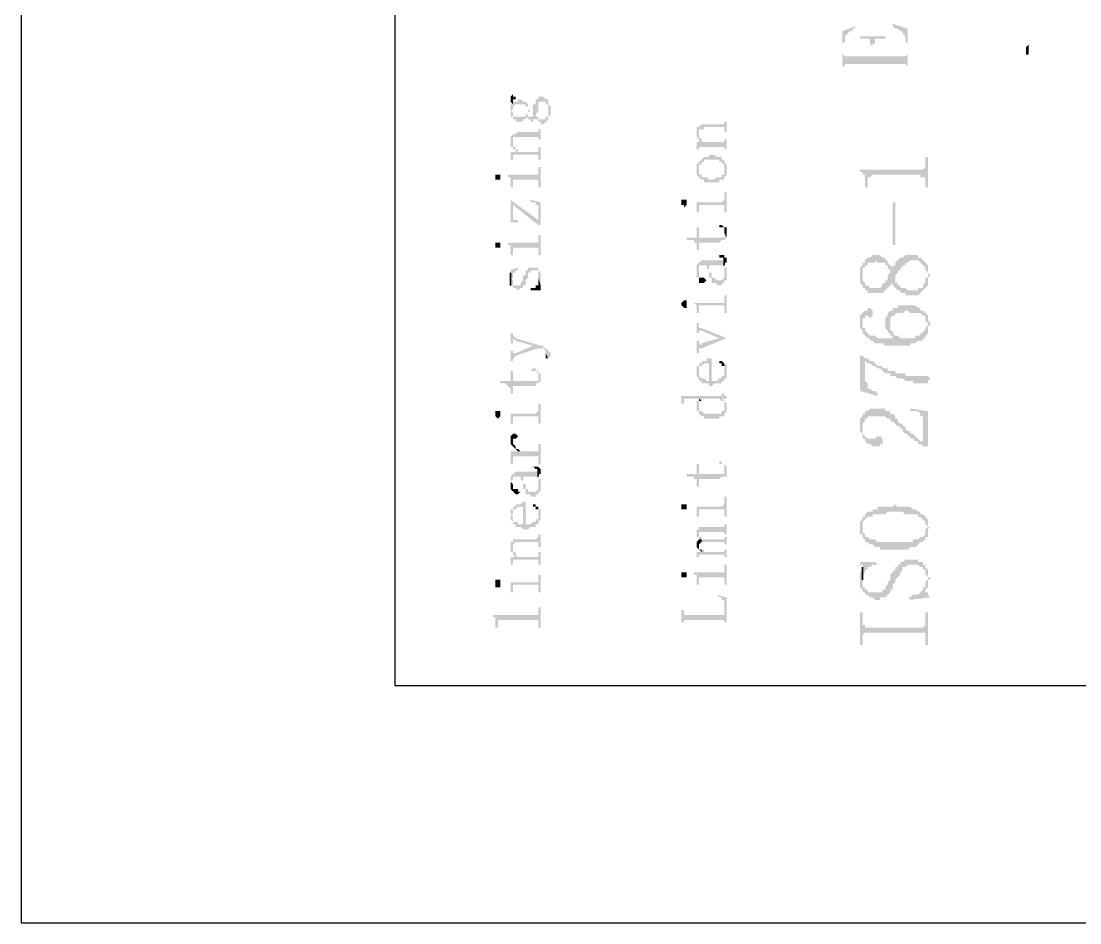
# Model space of a CAD drawing. Header units: millimetres. Extents: x 1399 to 2555, y 1196 to 1555.
# Drawn here: x 2134.8 to 2153.8, y 1257.55 to 1273.73 of the extents above; entities that cross this region are included whole.
import ezdxf

# ---------------------------------------------------------------- set-up
doc = ezdxf.new("R2010")
doc.units = ezdxf.units.MM

msp = doc.modelspace()

# ---------------------------------------------------------------- hatches: boundary and pattern name
at = {"transparency": 33554559}
for points in [[(2149.5401, 1273.54652), (2149.5401, 1272.86953), (2149.5401, 1273.32086), (2149.58523, 1273.36599), (2149.58523, 1273.45625), (2149.63036, 1273.50138), (2149.63036, 1273.50138), (2149.6755, 1273.54652), (2149.72063, 1273.54652), (2149.72063, 1273.59165), (2149.76576, 1273.59165), (2149.76576, 1273.63678)], [(2150.44274, 1273.63678), (2150.44274, 1273.63678), (2150.48788, 1273.59165), (2150.53301, 1273.59165), (2150.57814, 1273.54652), (2150.62327, 1273.54652), (2150.62327, 1273.50138), (2150.62327, 1273.50138), (2150.6684, 1273.45625), (2150.6684, 1273.36599), (2150.71354, 1273.32086), (2150.71354, 1272.86953), (2150.71354, 1273.59165), (2150.44274, 1273.68191)], [(2149.85603, 1273.45625), (2149.85603, 1273.41112), (2150.03655, 1273.41112), (2150.03655, 1273.36599), (2150.03655, 1273.32086), (2150.08169, 1273.27572), (2150.08169, 1273.09519), (2150.08169, 1273.32086), (2150.12682, 1273.32086), (2150.12682, 1273.41112), (2150.30735, 1273.41112), (2150.30735, 1273.45625)], [(2149.5401, 1272.91467), (2149.58523, 1272.91467), (2149.58523, 1272.9598), (2150.6684, 1272.9598), (2150.71354, 1272.91467), (2150.71354, 1273.14033), (2150.71354, 1273.14033), (2150.6684, 1273.09519), (2150.08169, 1273.09519), (2150.08169, 1273.27572), (2150.08169, 1273.09519), (2149.58523, 1273.09519), (2149.5401, 1273.14033), (2149.5401, 1273.32086)], [(2152.83475, 1273.25909), (2152.83475, 1273.1237), (2152.87988, 1273.1237), (2152.87988, 1273.34936), (2152.87988, 1273.30422)], [(2143.58265, 1272.37308), (2143.58265, 1272.32795), (2143.58265, 1272.28282), (2143.58265, 1272.28282), (2143.62779, 1272.23768), (2143.62779, 1272.32795), (2143.67292, 1272.32795), (2143.67292, 1272.37308), (2143.62779, 1272.37308), (2143.62779, 1272.41821), (2143.62779, 1272.41821), (2143.58265, 1272.37308)], [(2143.58265, 1272.01202), (2143.62779, 1272.01202), (2143.62779, 1271.96689), (2143.67292, 1271.96689), (2143.67292, 1271.92176), (2143.80831, 1271.92176), (2143.80831, 1271.96689), (2143.85345, 1271.96689), (2143.89858, 1272.01202), (2143.89858, 1271.96689), (2143.94371, 1271.96689), (2143.94371, 1271.92176), (2143.98884, 1271.92176), (2143.98884, 1271.96689), (2144.03398, 1271.96689), (2144.03398, 1272.01202), (2144.03398, 1271.96689), (2144.07911, 1271.96689), (2144.07911, 1271.92176), (2144.12424, 1271.92176), (2144.12424, 1271.87663), (2144.16937, 1271.87663), (2144.2145, 1271.92176), (2144.2145, 1271.92176), (2144.25964, 1271.96689), (2144.25964, 1272.01202), (2144.25964, 1272.01202), (2144.30477, 1272.05715), (2144.30477, 1272.10229), (2144.30477, 1272.19255), (2144.30477, 1272.19255), (2144.25964, 1272.23768), (2144.25964, 1272.28282), (2144.25964, 1272.10229), (2144.25964, 1272.05715), (2144.25964, 1272.01202), (2144.2145, 1272.01202), (2144.2145, 1271.96689), (2144.07911, 1271.96689), (2144.07911, 1272.01202), (2144.03398, 1272.01202), (2144.03398, 1272.32795), (2144.03398, 1272.28282), (2144.03398, 1272.23768), (2143.98884, 1272.23768), (2143.98884, 1272.14742), (2143.98884, 1272.05715), (2143.98884, 1272.01202), (2143.89858, 1272.01202), (2143.89858, 1272.10229), (2143.89858, 1272.05715), (2143.85345, 1272.05715), (2143.85345, 1272.01202), (2143.62779, 1272.01202), (2143.62779, 1272.05715), (2143.62779, 1272.10229), (2143.58265, 1272.10229)], [(2143.58265, 1272.10229), (2143.58265, 1272.05715), (2143.58265, 1272.01202), (2143.58265, 1272.10229), (2143.58265, 1272.10229), (2143.62779, 1272.14742), (2143.62779, 1272.19255), (2143.62779, 1272.19255), (2143.67292, 1272.23768), (2143.85345, 1272.23768), (2143.85345, 1272.19255), (2143.89858, 1272.19255), (2143.89858, 1272.14742), (2143.89858, 1272.01202), (2143.89858, 1272.05715), (2143.89858, 1272.10229), (2143.94371, 1272.10229), (2143.89858, 1272.14742), (2143.89858, 1272.19255), (2143.89858, 1272.23768), (2143.89858, 1272.23768), (2143.85345, 1272.28282), (2143.80831, 1272.28282), (2143.76318, 1272.32795), (2143.71805, 1272.32795), (2143.71805, 1272.28282), (2143.62779, 1272.28282), (2143.62779, 1272.32795), (2143.62779, 1272.23768), (2143.58265, 1272.23768), (2143.58265, 1272.19255), (2143.58265, 1272.14742), (2143.58265, 1272.14742)], [(2144.03398, 1272.32795), (2144.03398, 1272.01202), (2144.03398, 1272.05715), (2144.03398, 1272.05715), (2144.07911, 1272.10229), (2144.07911, 1272.14742), (2144.07911, 1272.19255), (2144.07911, 1272.23768), (2144.07911, 1272.28282), (2144.2145, 1272.28282), (2144.2145, 1272.23768), (2144.25964, 1272.23768), (2144.25964, 1272.19255), (2144.25964, 1272.14742), (2144.25964, 1272.28282), (2144.25964, 1272.32795), (2144.2145, 1272.32795), (2144.16937, 1272.37308), (2144.07911, 1272.37308), (2144.07911, 1272.32795)], [(2146.96757, 1271.83149), (2146.96757, 1271.6961), (2146.96757, 1271.74123), (2146.96757, 1271.78636), (2147.05783, 1271.78636), (2147.05783, 1271.83149), (2147.41889, 1271.83149), (2147.41889, 1271.78636), (2147.41889, 1271.74123), (2147.46402, 1271.74123), (2147.46402, 1271.92176), (2147.41889, 1271.92176), (2147.41889, 1271.87663), (2147.0127, 1271.87663), (2146.96757, 1271.83149)], [(2143.62779, 1271.6961), (2143.62779, 1271.5607), (2143.62779, 1271.60583), (2143.62779, 1271.65097), (2144.07911, 1271.65097), (2144.07911, 1271.60583), (2144.12424, 1271.60583), (2144.12424, 1271.78636), (2144.07911, 1271.78636), (2144.07911, 1271.74123), (2143.71805, 1271.74123), (2143.67292, 1271.6961)], [(2146.92243, 1271.74123), (2146.92243, 1271.6961), (2146.92243, 1271.65097), (2146.92243, 1271.65097), (2146.96757, 1271.60583), (2146.96757, 1271.5607), (2147.0127, 1271.5607), (2147.0127, 1271.60583), (2147.0127, 1271.60583), (2146.96757, 1271.65097), (2146.96757, 1271.6961), (2146.96757, 1271.83149), (2146.92243, 1271.83149), (2146.92243, 1271.78636)], [(2143.58265, 1271.5607), (2143.58265, 1271.51557), (2143.58265, 1271.47044), (2143.62779, 1271.47044), (2143.62779, 1271.4253), (2143.67292, 1271.4253), (2143.67292, 1271.38017), (2143.67292, 1271.4253), (2143.67292, 1271.47044), (2143.62779, 1271.47044), (2143.62779, 1271.51557), (2143.62779, 1271.5607), (2143.62779, 1271.6961), (2143.58265, 1271.65097), (2143.58265, 1271.60583), (2143.58265, 1271.60583)], [(2146.92243, 1271.5607), (2146.92243, 1271.51557), (2146.92243, 1271.47044), (2146.92243, 1271.4253), (2146.96757, 1271.4253), (2146.96757, 1271.47044), (2147.41889, 1271.47044), (2147.41889, 1271.4253), (2147.46402, 1271.4253), (2147.46402, 1271.60583), (2147.41889, 1271.60583), (2147.41889, 1271.5607), (2147.0127, 1271.5607)], [(2143.58265, 1271.38017), (2143.58265, 1271.33504), (2143.58265, 1271.24478), (2143.62779, 1271.24478), (2143.62779, 1271.33504), (2144.07911, 1271.33504), (2144.07911, 1271.28991), (2144.07911, 1271.24478), (2144.12424, 1271.24478), (2144.12424, 1271.47044), (2144.07911, 1271.47044), (2144.07911, 1271.4253), (2144.07911, 1271.38017), (2143.71805, 1271.38017), (2143.71805, 1271.4253), (2143.67292, 1271.4253), (2143.67292, 1271.38017)], [(2146.92243, 1271.06425), (2146.92243, 1271.01911), (2146.92243, 1270.97398), (2146.92243, 1270.97398), (2146.96757, 1270.92885), (2146.96757, 1270.92885), (2147.0127, 1270.88372), (2147.05783, 1270.88372), (2147.05783, 1270.83859), (2147.32862, 1270.83859), (2147.32862, 1270.88372), (2147.41889, 1270.88372), (2147.41889, 1270.92885), (2147.41889, 1270.92885), (2147.46402, 1270.97398), (2147.41889, 1271.06425), (2147.41889, 1271.01911), (2147.41889, 1270.97398), (2147.37376, 1270.97398), (2147.37376, 1270.92885), (2147.28349, 1270.92885), (2147.23836, 1270.88372), (2147.1481, 1270.88372), (2147.10296, 1270.92885), (2147.0127, 1270.92885), (2147.0127, 1270.97398), (2146.96757, 1270.97398), (2146.96757, 1271.01911), (2146.96757, 1271.06425), (2146.96757, 1271.19964), (2146.92243, 1271.15451), (2146.92243, 1271.10938), (2146.92243, 1271.10938)], [(2146.96757, 1271.19964), (2146.96757, 1271.06425), (2146.96757, 1271.10938), (2146.96757, 1271.15451), (2147.0127, 1271.15451), (2147.0127, 1271.19964), (2147.05783, 1271.19964), (2147.05783, 1271.24478), (2147.32862, 1271.24478), (2147.32862, 1271.19964), (2147.37376, 1271.19964), (2147.41889, 1271.15451), (2147.41889, 1271.10938), (2147.41889, 1271.06425), (2147.46402, 1270.97398), (2147.46402, 1271.01911), (2147.46402, 1271.06425), (2147.46402, 1271.10938), (2147.46402, 1271.15451), (2147.46402, 1271.15451), (2147.41889, 1271.19964), (2147.41889, 1271.24478), (2147.37376, 1271.24478), (2147.37376, 1271.28991), (2147.28349, 1271.28991), (2147.23836, 1271.33504), (2147.1481, 1271.33504), (2147.1481, 1271.28991), (2147.05783, 1271.28991), (2147.0127, 1271.24478), (2147.0127, 1271.24478), (2146.96757, 1271.19964)], [(2149.85603, 1271.06425), (2149.85603, 1271.01911), (2149.90116, 1271.01911), (2149.90116, 1270.97398), (2149.94629, 1270.97398), (2149.94629, 1270.83859), (2149.94629, 1270.74832), (2149.99142, 1270.74832), (2149.99142, 1270.92885), (2150.03655, 1270.92885), (2150.08169, 1270.97398), (2150.9392, 1270.97398), (2150.9392, 1270.92885), (2151.02946, 1270.92885), (2151.02946, 1270.83859), (2151.02946, 1270.74832), (2151.07459, 1270.74832), (2151.07459, 1271.28991), (2151.02946, 1271.28991), (2151.02946, 1271.10938), (2151.02946, 1271.10938), (2150.98433, 1271.06425), (2150.9392, 1271.06425)], [(2143.31186, 1270.92885), (2143.31186, 1270.88372), (2143.40213, 1270.88372), (2143.40213, 1270.92885), (2143.40213, 1270.97398), (2143.31186, 1270.97398)], [(2143.53752, 1270.97398), (2143.53752, 1270.92885), (2143.58265, 1270.92885), (2143.58265, 1270.88372), (2143.58265, 1270.83859), (2143.58265, 1270.74832), (2143.62779, 1270.74832), (2143.62779, 1270.83859), (2143.62779, 1270.88372), (2144.07911, 1270.88372), (2144.07911, 1270.74832), (2144.12424, 1270.74832), (2144.12424, 1271.10938), (2144.07911, 1271.10938), (2144.07911, 1270.97398), (2144.03398, 1270.97398)], [(2146.8773, 1270.47753), (2146.92243, 1270.47753), (2146.92243, 1270.4324), (2146.92243, 1270.38726), (2146.92243, 1270.34213), (2146.92243, 1270.297), (2146.96757, 1270.297), (2146.96757, 1270.38726), (2146.96757, 1270.4324), (2147.41889, 1270.4324), (2147.41889, 1270.297), (2147.46402, 1270.297), (2147.46402, 1270.65806), (2147.41889, 1270.65806), (2147.41889, 1270.52266), (2147.41889, 1270.52266), (2147.37376, 1270.47753)], [(2143.58265, 1270.52266), (2143.62779, 1270.4324), (2144.07911, 1270.07134), (2144.07911, 1270.1616)], [(2143.58265, 1270.52266), (2143.58265, 1270.11647), (2143.76318, 1270.11647), (2143.71805, 1270.11647), (2143.71805, 1270.1616), (2143.62779, 1270.1616), (2143.62779, 1270.20674), (2143.62779, 1270.4324)], [(2143.94371, 1270.52266), (2143.94371, 1270.47753), (2144.03398, 1270.47753), (2144.03398, 1270.4324), (2144.07911, 1270.4324), (2144.07911, 1270.38726), (2144.07911, 1270.07134), (2144.12424, 1270.07134), (2144.12424, 1270.47753)], [(2146.65164, 1270.47753), (2146.65164, 1270.4324), (2146.69677, 1270.4324), (2146.69677, 1270.38726), (2146.69677, 1270.38726), (2146.74191, 1270.4324), (2146.74191, 1270.47753), (2146.74191, 1270.52266), (2146.65164, 1270.52266)], [(2150.48788, 1269.71028), (2150.48788, 1270.47753), (2150.44274, 1270.47753), (2150.44274, 1269.71028)], [(2146.74191, 1269.84568), (2146.74191, 1269.80055), (2146.8773, 1269.80055), (2146.8773, 1269.75541), (2146.92243, 1269.75541), (2146.92243, 1269.71028), (2146.92243, 1269.62002), (2146.96757, 1269.62002), (2146.96757, 1269.75541), (2147.32862, 1269.75541), (2147.37376, 1269.80055), (2147.41889, 1269.80055), (2147.46402, 1269.84568), (2147.41889, 1269.93594), (2147.41889, 1269.89081), (2147.41889, 1269.84568), (2146.96757, 1269.84568), (2146.96757, 1270.02621), (2146.92243, 1270.02621), (2146.92243, 1269.84568)], [(2147.32862, 1270.02621), (2147.41889, 1270.02621), (2147.41889, 1269.98107), (2147.41889, 1269.93594), (2147.41889, 1269.93594), (2147.46402, 1269.84568), (2147.46402, 1269.93594), (2147.46402, 1269.98107), (2147.46402, 1270.02621), (2147.41889, 1270.02621), (2147.37376, 1270.07134), (2147.32862, 1270.07134)], [(2143.53752, 1269.75541), (2143.53752, 1269.71028), (2143.58265, 1269.71028), (2143.58265, 1269.66515), (2143.58265, 1269.62002), (2143.58265, 1269.52975), (2143.62779, 1269.52975), (2143.62779, 1269.66515), (2144.07911, 1269.66515), (2144.07911, 1269.52975), (2144.12424, 1269.52975), (2144.12424, 1269.89081), (2144.07911, 1269.89081), (2144.07911, 1269.75541), (2144.03398, 1269.75541)], [(2143.31186, 1269.71028), (2143.31186, 1269.66515), (2143.40213, 1269.66515), (2143.40213, 1269.71028), (2143.40213, 1269.75541), (2143.31186, 1269.75541)], [(2147.32862, 1269.52975), (2147.32862, 1269.48462), (2147.41889, 1269.48462), (2147.41889, 1269.39436), (2147.46402, 1269.39436), (2147.46402, 1269.43949), (2147.46402, 1269.48462), (2147.41889, 1269.48462), (2147.41889, 1269.52975), (2147.37376, 1269.52975)], [(2149.85603, 1269.1687), (2149.85603, 1269.0333), (2149.90116, 1268.98817), (2149.90116, 1268.94303), (2149.94629, 1268.94303), (2149.94629, 1268.8979), (2149.99142, 1268.8979), (2149.99142, 1268.85277), (2150.26222, 1268.85277), (2150.30735, 1268.8979), (2150.30735, 1268.8979), (2150.35248, 1268.94303), (2150.35248, 1268.94303), (2150.39761, 1268.98817), (2150.39761, 1268.98817), (2150.44274, 1269.0333), (2150.44274, 1268.98817), (2150.48788, 1269.07843), (2150.48788, 1269.12356), (2150.48788, 1269.1687), (2150.53301, 1269.21383), (2150.53301, 1269.25896), (2150.57814, 1269.25896), (2150.57814, 1269.30409), (2150.62327, 1269.30409), (2150.62327, 1269.34922), (2150.6684, 1269.34922), (2150.6684, 1269.39436), (2150.71354, 1269.39436), (2150.75867, 1269.43949), (2150.89407, 1269.43949), (2150.9392, 1269.39436), (2150.9392, 1269.39436), (2150.98433, 1269.34922), (2150.98433, 1269.34922), (2151.02946, 1269.30409), (2151.02946, 1269.25896), (2151.07459, 1269.21383), (2151.07459, 1268.98817), (2151.07459, 1269.07843), (2151.07459, 1269.12356), (2151.11973, 1269.1687), (2151.07459, 1269.21383), (2151.07459, 1269.30409), (2151.07459, 1269.34922), (2151.02946, 1269.39436), (2151.02946, 1269.39436), (2150.98433, 1269.43949), (2150.98433, 1269.43949), (2150.9392, 1269.48462), (2150.89407, 1269.48462), (2150.89407, 1269.52975), (2150.6684, 1269.52975), (2150.62327, 1269.48462), (2150.57814, 1269.48462), (2150.53301, 1269.43949), (2150.53301, 1269.43949), (2150.48788, 1269.39436), (2150.48788, 1269.34922), (2150.44274, 1269.34922), (2150.44274, 1269.30409), (2150.44274, 1269.30409), (2150.39761, 1269.34922), (2150.39761, 1269.21383), (2150.39761, 1269.21383), (2150.35248, 1269.1687), (2150.35248, 1269.07843), (2150.30735, 1269.07843), (2150.30735, 1269.0333), (2150.26222, 1269.0333), (2150.26222, 1268.98817), (2150.21708, 1268.94303), (2150.03655, 1268.94303), (2149.99142, 1268.98817), (2149.94629, 1268.98817), (2149.94629, 1269.0333), (2149.94629, 1269.0333), (2149.90116, 1269.07843), (2149.90116, 1269.12356), (2149.90116, 1269.34922), (2149.90116, 1269.34922), (2149.85603, 1269.30409), (2149.85603, 1269.21383)], [(2149.90116, 1269.34922), (2149.90116, 1269.1687), (2149.90116, 1269.30409), (2149.94629, 1269.30409), (2149.94629, 1269.34922), (2149.99142, 1269.34922), (2149.99142, 1269.39436), (2150.12682, 1269.39436), (2150.12682, 1269.43949), (2150.17195, 1269.39436), (2150.30735, 1269.39436), (2150.30735, 1269.34922), (2150.35248, 1269.34922), (2150.35248, 1269.30409), (2150.39761, 1269.25896), (2150.39761, 1269.34922), (2150.39761, 1269.34922), (2150.35248, 1269.39436), (2150.35248, 1269.43949), (2150.30735, 1269.43949), (2150.30735, 1269.48462), (2150.26222, 1269.48462), (2150.21708, 1269.52975), (2150.08169, 1269.52975), (2150.03655, 1269.48462), (2149.99142, 1269.48462), (2149.94629, 1269.43949), (2149.94629, 1269.39436), (2149.90116, 1269.39436)], [(2143.58265, 1268.98817), (2143.62779, 1268.98817), (2143.62779, 1268.94303), (2143.67292, 1268.94303), (2143.71805, 1268.8979), (2143.71805, 1268.8979), (2143.76318, 1268.94303), (2143.80831, 1268.94303), (2143.80831, 1268.98817), (2143.85345, 1268.98817), (2143.85345, 1269.0333), (2143.85345, 1269.07843), (2143.85345, 1269.07843), (2143.89858, 1269.12356), (2143.89858, 1269.1687), (2143.89858, 1269.21383), (2143.94371, 1269.21383), (2143.94371, 1269.25896), (2144.07911, 1269.25896), (2144.07911, 1269.21383), (2144.07911, 1269.1687), (2144.07911, 1269.12356), (2144.12424, 1268.98817), (2144.12424, 1269.0333), (2144.12424, 1269.07843), (2144.12424, 1269.12356), (2144.12424, 1269.1687), (2144.12424, 1269.21383), (2144.12424, 1269.21383), (2144.07911, 1269.25896), (2144.07911, 1269.30409), (2143.89858, 1269.30409), (2143.89858, 1269.25896), (2143.85345, 1269.25896), (2143.85345, 1269.21383), (2143.85345, 1269.1687), (2143.80831, 1269.1687), (2143.80831, 1269.12356), (2143.80831, 1269.07843), (2143.80831, 1269.07843), (2143.76318, 1269.0333), (2143.76318, 1268.98817), (2143.62779, 1268.98817), (2143.62779, 1269.0333), (2143.62779, 1269.07843), (2143.58265, 1269.12356)], [(2143.58265, 1269.25896), (2143.58265, 1268.98817), (2143.58265, 1269.12356), (2143.62779, 1269.12356), (2143.62779, 1269.1687), (2143.62779, 1269.21383), (2143.67292, 1269.21383), (2143.67292, 1269.25896), (2143.71805, 1269.25896), (2143.71805, 1269.30409)], [(2146.92243, 1269.25896), (2146.92243, 1269.21383), (2146.92243, 1269.1687), (2146.92243, 1269.12356), (2146.96757, 1269.12356), (2146.96757, 1269.25896), (2146.96757, 1269.30409), (2146.96757, 1269.34922), (2147.10296, 1269.34922), (2147.10296, 1269.30409), (2147.10296, 1269.30409), (2147.1481, 1269.25896), (2147.1481, 1269.21383), (2147.1481, 1269.34922), (2147.37376, 1269.34922), (2147.41889, 1269.30409), (2147.41889, 1269.25896), (2147.41889, 1269.21383), (2147.41889, 1269.1687), (2147.46402, 1269.30409), (2147.41889, 1269.30409), (2147.41889, 1269.34922), (2147.41889, 1269.43949), (2147.0127, 1269.43949), (2146.96757, 1269.39436), (2146.96757, 1269.39436), (2146.92243, 1269.34922), (2146.92243, 1269.30409)], [(2146.96757, 1269.12356), (2146.96757, 1269.07843), (2146.96757, 1269.0333), (2147.05783, 1269.0333), (2147.10296, 1269.07843), (2147.10296, 1269.07843), (2147.05783, 1269.12356), (2146.96757, 1269.12356), (2146.96757, 1269.1687), (2146.96757, 1269.25896)], [(2147.1481, 1269.21383), (2147.1481, 1269.1687), (2147.1481, 1269.12356), (2147.19323, 1269.12356), (2147.19323, 1269.07843), (2147.19323, 1269.0333), (2147.28349, 1269.0333), (2147.28349, 1268.98817), (2147.37376, 1268.98817), (2147.37376, 1269.0333), (2147.41889, 1269.0333), (2147.41889, 1269.07843), (2147.46402, 1269.07843), (2147.46402, 1269.12356), (2147.46402, 1269.1687), (2147.46402, 1269.21383), (2147.46402, 1269.25896), (2147.46402, 1269.30409), (2147.41889, 1269.1687), (2147.41889, 1269.12356), (2147.41889, 1269.12356), (2147.37376, 1269.07843), (2147.28349, 1269.07843), (2147.23836, 1269.12356), (2147.19323, 1269.12356), (2147.19323, 1269.1687), (2147.19323, 1269.21383), (2147.1481, 1269.21383), (2147.1481, 1269.25896), (2147.1481, 1269.34922), (2147.1481, 1269.34922)], [(2143.94371, 1268.94303), (2143.94371, 1268.8979), (2144.12424, 1268.8979), (2144.12424, 1268.94303), (2144.12424, 1268.98817), (2144.07911, 1269.12356), (2144.07911, 1269.07843), (2144.07911, 1269.0333), (2144.07911, 1268.98817), (2144.03398, 1268.98817), (2144.03398, 1268.94303), (2143.98884, 1268.94303)], [(2150.44274, 1268.98817), (2150.48788, 1268.94303), (2150.48788, 1268.94303), (2150.53301, 1268.8979), (2150.57814, 1268.8979), (2150.57814, 1268.85277), (2150.6684, 1268.85277), (2150.6684, 1268.80764), (2150.89407, 1268.80764), (2150.9392, 1268.85277), (2150.9392, 1268.85277), (2150.98433, 1268.8979), (2150.98433, 1268.8979), (2151.02946, 1268.94303), (2151.02946, 1268.94303), (2151.07459, 1268.98817), (2151.07459, 1269.1687), (2151.07459, 1269.12356), (2151.02946, 1269.12356), (2151.02946, 1269.0333), (2150.98433, 1268.98817), (2150.98433, 1268.94303), (2150.89407, 1268.94303), (2150.89407, 1268.8979), (2150.71354, 1268.8979), (2150.6684, 1268.94303), (2150.57814, 1268.94303), (2150.57814, 1268.98817), (2150.53301, 1268.98817), (2150.53301, 1269.0333), (2150.48788, 1269.0333), (2150.48788, 1269.07843)], [(2146.65164, 1268.62711), (2146.65164, 1268.62711), (2146.69677, 1268.58198), (2146.74191, 1268.58198), (2146.74191, 1268.62711), (2146.74191, 1268.67224), (2146.74191, 1268.71737), (2146.69677, 1268.71737), (2146.65164, 1268.67224), (2146.65164, 1268.67224)], [(2146.8773, 1268.67224), (2146.8773, 1268.67224), (2146.92243, 1268.62711), (2146.92243, 1268.58198), (2146.92243, 1268.53685), (2146.92243, 1268.49171), (2146.96757, 1268.49171), (2146.96757, 1268.58198), (2146.96757, 1268.62711), (2147.41889, 1268.62711), (2147.41889, 1268.58198), (2147.41889, 1268.49171), (2147.46402, 1268.49171), (2147.46402, 1268.80764), (2147.41889, 1268.80764), (2147.41889, 1268.71737), (2147.41889, 1268.67224), (2147.37376, 1268.67224)], [(2149.90116, 1268.49171), (2149.90116, 1268.31118), (2149.90116, 1268.40145), (2149.94629, 1268.40145), (2149.94629, 1268.44658), (2149.99142, 1268.44658), (2150.03655, 1268.40145), (2150.03655, 1268.40145), (2150.08169, 1268.44658), (2150.08169, 1268.53685), (2150.08169, 1268.53685), (2150.03655, 1268.58198), (2149.99142, 1268.58198), (2149.99142, 1268.53685), (2149.94629, 1268.53685)], [(2150.30735, 1268.31118), (2150.30735, 1268.26605), (2150.30735, 1268.22092), (2150.35248, 1268.17579), (2150.35248, 1268.13066), (2150.39761, 1268.13066), (2150.39761, 1268.35632), (2150.39761, 1268.40145), (2150.44274, 1268.44658), (2150.48788, 1268.44658), (2150.48788, 1268.49171), (2150.62327, 1268.49171), (2150.6684, 1268.53685), (2150.71354, 1268.53685), (2150.75867, 1268.49171), (2150.9392, 1268.49171), (2150.98433, 1268.44658), (2151.02946, 1268.44658), (2151.02946, 1268.35632), (2151.07459, 1268.31118), (2151.07459, 1268.13066), (2151.07459, 1268.26605), (2151.11973, 1268.26605), (2151.11973, 1268.31118), (2151.07459, 1268.35632), (2151.07459, 1268.44658), (2151.02946, 1268.49171), (2151.02946, 1268.49171), (2150.98433, 1268.53685), (2150.9392, 1268.53685), (2150.9392, 1268.58198), (2150.89407, 1268.58198), (2150.84893, 1268.62711), (2150.53301, 1268.62711), (2150.53301, 1268.58198), (2150.44274, 1268.58198), (2150.44274, 1268.53685), (2150.39761, 1268.53685), (2150.35248, 1268.49171), (2150.35248, 1268.44658), (2150.30735, 1268.40145), (2150.30735, 1268.35632)], [(2146.92243, 1268.31118), (2146.92243, 1268.13066), (2146.96757, 1268.13066), (2146.96757, 1268.17579), (2147.0127, 1268.17579), (2147.32862, 1268.04039), (2147.46402, 1268.04039), (2147.0127, 1268.22092), (2146.96757, 1268.22092), (2146.96757, 1268.26605), (2146.96757, 1268.31118)], [(2149.85603, 1268.35632), (2149.85603, 1268.26605), (2149.85603, 1268.22092), (2149.90116, 1268.17579), (2149.90116, 1268.13066), (2149.94629, 1268.08552), (2149.94629, 1268.08552), (2149.99142, 1268.04039), (2150.03655, 1268.04039), (2150.03655, 1267.99526), (2150.08169, 1267.99526), (2150.12682, 1267.95013), (2150.26222, 1267.95013), (2150.30735, 1267.90499), (2150.75867, 1267.90499), (2150.75867, 1267.95013), (2150.84893, 1267.95013), (2150.89407, 1267.99526), (2150.98433, 1267.99526), (2150.98433, 1268.04039), (2151.02946, 1268.04039), (2151.02946, 1268.08552), (2151.07459, 1268.13066), (2151.07459, 1268.31118), (2151.07459, 1268.26605), (2151.02946, 1268.22092), (2151.02946, 1268.17579), (2150.98433, 1268.17579), (2150.98433, 1268.13066), (2150.9392, 1268.13066), (2150.9392, 1268.08552), (2150.84893, 1268.08552), (2150.84893, 1268.04039), (2150.57814, 1268.04039), (2150.53301, 1268.08552), (2150.48788, 1268.04039), (2150.17195, 1268.04039), (2150.12682, 1268.08552), (2150.03655, 1268.08552), (2149.99142, 1268.13066), (2149.99142, 1268.13066), (2149.94629, 1268.17579), (2149.94629, 1268.22092), (2149.90116, 1268.22092), (2149.90116, 1268.31118), (2149.90116, 1268.49171), (2149.85603, 1268.44658), (2149.85603, 1268.40145), (2149.85603, 1268.40145)], [(2150.39761, 1268.13066), (2150.39761, 1268.08552), (2150.44274, 1268.08552), (2150.44274, 1268.04039), (2150.48788, 1268.04039), (2150.53301, 1268.08552), (2150.48788, 1268.08552), (2150.44274, 1268.13066), (2150.44274, 1268.17579), (2150.39761, 1268.17579), (2150.39761, 1268.22092), (2150.39761, 1268.31118)], [(2143.58265, 1268.13066), (2143.58265, 1267.95013), (2143.62779, 1267.95013), (2143.62779, 1267.99526), (2143.62779, 1268.04039), (2143.67292, 1267.99526), (2143.98884, 1267.90499), (2143.98884, 1267.90499), (2144.07911, 1267.85986), (2144.16937, 1267.85986), (2144.2145, 1267.81473), (2144.2145, 1267.7696), (2144.25964, 1267.67933), (2144.25964, 1267.67933), (2144.30477, 1267.72447), (2144.30477, 1267.7696), (2144.30477, 1267.7696), (2144.25964, 1267.81473), (2144.25964, 1267.81473), (2144.2145, 1267.85986), (2144.16937, 1267.85986), (2144.16937, 1267.90499), (2144.12424, 1267.90499), (2143.67292, 1268.04039), (2143.62779, 1268.08552), (2143.62779, 1268.13066), (2143.62779, 1268.13066)], [(2146.92243, 1267.99526), (2146.92243, 1267.7696), (2146.96757, 1267.7696), (2146.96757, 1267.81473), (2146.96757, 1267.85986), (2147.0127, 1267.85986), (2147.46402, 1268.04039), (2147.32862, 1268.04039), (2147.0127, 1267.95013), (2147.0127, 1267.90499), (2146.96757, 1267.95013), (2146.96757, 1267.99526)], [(2143.58265, 1267.81473), (2143.58265, 1267.6342), (2143.62779, 1267.6342), (2143.62779, 1267.67933), (2143.62779, 1267.67933), (2143.67292, 1267.72447), (2144.07911, 1267.85986), (2143.98884, 1267.90499), (2143.67292, 1267.7696), (2143.62779, 1267.7696), (2143.62779, 1267.81473), (2143.62779, 1267.81473)], [(2144.2145, 1267.72447), (2144.2145, 1267.67933), (2144.25964, 1267.67933), (2144.2145, 1267.7696)], [(2146.92243, 1267.54394), (2146.96757, 1267.45367), (2146.96757, 1267.49881), (2146.96757, 1267.54394), (2147.0127, 1267.54394), (2147.05783, 1267.58907), (2147.1481, 1267.58907), (2147.1481, 1267.18288), (2147.19323, 1267.18288), (2147.23836, 1267.22801), (2147.37376, 1267.22801), (2147.37376, 1267.27314), (2147.41889, 1267.27314), (2147.41889, 1267.31828), (2147.46402, 1267.31828), (2147.46402, 1267.36341), (2147.46402, 1267.40854), (2147.46402, 1267.45367), (2147.46402, 1267.49881), (2147.46402, 1267.54394), (2147.46402, 1267.54394), (2147.41889, 1267.58907), (2147.41889, 1267.45367), (2147.41889, 1267.40854), (2147.41889, 1267.36341), (2147.37376, 1267.36341), (2147.37376, 1267.31828), (2147.32862, 1267.31828), (2147.28349, 1267.27314), (2147.19323, 1267.27314), (2147.19323, 1267.67933), (2147.10296, 1267.67933), (2147.10296, 1267.6342), (2147.0127, 1267.6342), (2147.0127, 1267.58907), (2146.96757, 1267.58907), (2146.96757, 1267.54394)], [(2147.32862, 1267.6342), (2147.32862, 1267.58907), (2147.37376, 1267.58907), (2147.37376, 1267.54394), (2147.41889, 1267.54394), (2147.41889, 1267.49881), (2147.41889, 1267.45367), (2147.41889, 1267.58907), (2147.41889, 1267.58907), (2147.37376, 1267.6342)], [(2149.85603, 1267.72447), (2149.85603, 1267.09262), (2150.17195, 1267.00235), (2150.17195, 1267.04748), (2150.12682, 1267.09262), (2150.08169, 1267.09262), (2150.03655, 1267.13775), (2149.99142, 1267.13775), (2149.99142, 1267.22801), (2149.94629, 1267.27314), (2149.94629, 1267.67933), (2149.90116, 1267.72447)], [(2149.94629, 1267.67933), (2149.94629, 1267.6342), (2149.99142, 1267.58907), (2150.03655, 1267.58907), (2150.08169, 1267.54394), (2150.12682, 1267.54394), (2150.17195, 1267.49881), (2150.21708, 1267.49881), (2150.26222, 1267.45367), (2150.26222, 1267.45367), (2150.30735, 1267.40854), (2150.39761, 1267.40854), (2150.39761, 1267.36341), (2150.48788, 1267.36341), (2150.53301, 1267.31828), (2150.62327, 1267.31828), (2150.6684, 1267.27314), (2150.8038, 1267.27314), (2150.8038, 1267.22801), (2151.07459, 1267.22801), (2151.07459, 1267.27314), (2151.11973, 1267.31828), (2151.07459, 1267.36341), (2150.6684, 1267.36341), (2150.6684, 1267.40854), (2150.48788, 1267.40854), (2150.48788, 1267.45367), (2150.35248, 1267.45367), (2150.35248, 1267.49881), (2150.26222, 1267.49881), (2150.26222, 1267.54394), (2150.17195, 1267.54394), (2150.12682, 1267.58907), (2150.12682, 1267.58907), (2150.08169, 1267.6342), (2150.03655, 1267.6342), (2149.99142, 1267.67933)], [(2143.40213, 1267.27314), (2143.40213, 1267.22801), (2143.49239, 1267.22801), (2143.53752, 1267.18288), (2143.53752, 1267.18288), (2143.58265, 1267.13775), (2143.58265, 1267.04748), (2143.62779, 1267.04748), (2143.62779, 1267.18288), (2144.03398, 1267.18288), (2144.03398, 1267.22801), (2144.07911, 1267.22801), (2144.07911, 1267.36341), (2144.07911, 1267.31828), (2144.07911, 1267.27314), (2143.62779, 1267.27314), (2143.62779, 1267.45367), (2143.58265, 1267.45367), (2143.58265, 1267.27314)], [(2143.94371, 1267.45367), (2144.03398, 1267.45367), (2144.07911, 1267.40854), (2144.07911, 1267.36341), (2144.07911, 1267.22801), (2144.12424, 1267.27314), (2144.12424, 1267.31828), (2144.12424, 1267.40854), (2144.07911, 1267.40854), (2144.07911, 1267.45367), (2144.03398, 1267.45367), (2144.03398, 1267.49881), (2143.98884, 1267.49881)], [(2146.92243, 1267.45367), (2146.92243, 1267.40854), (2146.92243, 1267.36341), (2146.92243, 1267.36341), (2146.96757, 1267.31828), (2146.96757, 1267.27314), (2147.0127, 1267.27314), (2147.0127, 1267.22801), (2147.1481, 1267.22801), (2147.1481, 1267.18288), (2147.1481, 1267.27314), (2147.10296, 1267.27314), (2147.05783, 1267.31828), (2147.0127, 1267.31828), (2146.96757, 1267.36341), (2146.96757, 1267.40854), (2146.96757, 1267.45367), (2146.92243, 1267.54394), (2146.92243, 1267.49881)], [(2146.60651, 1267.00235), (2146.65164, 1267.00235), (2146.65164, 1266.95722), (2146.65164, 1266.86695), (2146.69677, 1266.86695), (2146.69677, 1266.91209), (2146.69677, 1266.95722), (2146.96757, 1266.95722), (2147.0127, 1266.91209), (2147.0127, 1266.95722), (2147.32862, 1266.95722), (2147.37376, 1266.91209), (2147.37376, 1266.95722), (2147.46402, 1266.95722), (2147.46402, 1267.00235), (2147.41889, 1267.00235), (2147.41889, 1267.04748), (2147.41889, 1267.09262), (2147.41889, 1267.04748), (2147.37376, 1267.04748), (2147.37376, 1267.00235)], [(2143.53752, 1266.68643), (2143.58265, 1266.68643), (2143.58265, 1266.64129), (2143.58265, 1266.55103), (2143.58265, 1266.5059), (2143.62779, 1266.5059), (2143.62779, 1266.59616), (2143.62779, 1266.64129), (2144.07911, 1266.64129), (2144.07911, 1266.5059), (2144.12424, 1266.5059), (2144.12424, 1266.86695), (2144.07911, 1266.86695), (2144.07911, 1266.73156), (2144.07911, 1266.73156), (2144.03398, 1266.68643)], [(2146.92243, 1266.82182), (2146.92243, 1266.77669), (2146.92243, 1266.73156), (2146.96757, 1266.73156), (2146.96757, 1266.68643), (2146.96757, 1266.68643), (2147.0127, 1266.64129), (2147.05783, 1266.64129), (2147.05783, 1266.59616), (2147.32862, 1266.59616), (2147.32862, 1266.64129), (2147.41889, 1266.64129), (2147.41889, 1266.68643), (2147.41889, 1266.82182), (2147.41889, 1266.77669), (2147.41889, 1266.73156), (2147.37376, 1266.73156), (2147.37376, 1266.68643), (2147.05783, 1266.68643), (2147.0127, 1266.73156), (2146.96757, 1266.73156), (2146.96757, 1266.77669), (2146.96757, 1266.91209), (2146.92243, 1266.91209), (2146.92243, 1266.86695)], [(2146.96757, 1266.91209), (2146.96757, 1266.82182), (2146.96757, 1266.86695), (2146.96757, 1266.91209), (2147.0127, 1266.91209), (2146.96757, 1266.95722), (2146.96757, 1266.95722)], [(2147.37376, 1266.91209), (2147.41889, 1266.91209), (2147.41889, 1266.86695), (2147.41889, 1266.82182), (2147.41889, 1266.68643), (2147.46402, 1266.73156), (2147.46402, 1266.77669), (2147.46402, 1266.82182), (2147.46402, 1266.86695), (2147.46402, 1266.86695), (2147.41889, 1266.91209), (2147.41889, 1266.91209), (2147.37376, 1266.95722), (2147.37376, 1266.95722)], [(2143.31186, 1266.68643), (2143.31186, 1266.64129), (2143.31186, 1266.64129), (2143.35699, 1266.59616), (2143.35699, 1266.59616), (2143.40213, 1266.64129), (2143.40213, 1266.68643), (2143.40213, 1266.73156), (2143.31186, 1266.73156)], [(2149.85603, 1266.46077), (2149.85603, 1266.3705), (2149.85603, 1266.3705), (2149.90116, 1266.32537), (2149.90116, 1266.28024), (2149.90116, 1266.46077), (2149.90116, 1266.5059), (2149.94629, 1266.55103), (2149.94629, 1266.59616), (2149.99142, 1266.59616), (2149.99142, 1266.64129), (2150.30735, 1266.64129), (2150.35248, 1266.59616), (2150.39761, 1266.59616), (2150.39761, 1266.55103), (2150.44274, 1266.55103), (2150.48788, 1266.5059), (2150.48788, 1266.5059), (2150.53301, 1266.46077), (2150.57814, 1266.46077), (2150.57814, 1266.41563), (2150.62327, 1266.41563), (2150.62327, 1266.3705), (2150.6684, 1266.32537), (2150.71354, 1266.32537), (2150.71354, 1266.28024), (2150.75867, 1266.28024), (2150.75867, 1266.2351), (2150.8038, 1266.2351), (2150.84893, 1266.18997), (2150.89407, 1266.18997), (2150.89407, 1266.14484), (2150.9392, 1266.14484), (2150.98433, 1266.09971), (2150.98433, 1266.18997), (2150.9392, 1266.18997), (2150.89407, 1266.2351), (2150.89407, 1266.2351), (2150.84893, 1266.28024), (2150.8038, 1266.32537), (2150.75867, 1266.32537), (2150.75867, 1266.3705), (2150.71354, 1266.3705), (2150.6684, 1266.41563), (2150.6684, 1266.46077), (2150.62327, 1266.46077), (2150.62327, 1266.5059), (2150.57814, 1266.5059), (2150.53301, 1266.55103), (2150.53301, 1266.59616), (2150.48788, 1266.59616), (2150.48788, 1266.64129), (2150.44274, 1266.68643), (2150.39761, 1266.68643), (2150.39761, 1266.73156), (2150.30735, 1266.73156), (2150.30735, 1266.77669), (2150.03655, 1266.77669), (2149.99142, 1266.73156), (2149.94629, 1266.73156), (2149.94629, 1266.68643), (2149.90116, 1266.68643), (2149.90116, 1266.64129), (2149.90116, 1266.64129), (2149.85603, 1266.59616), (2149.85603, 1266.55103), (2149.85603, 1266.5059)], [(2150.75867, 1266.77669), (2150.75867, 1266.73156), (2150.89407, 1266.73156), (2150.9392, 1266.68643), (2150.9392, 1266.64129), (2150.98433, 1266.64129), (2150.98433, 1266.09971), (2151.07459, 1266.09971), (2151.07459, 1266.73156)], [(2149.90116, 1266.28024), (2149.90116, 1266.2351), (2149.94629, 1266.2351), (2149.94629, 1266.18997), (2149.94629, 1266.18997), (2149.99142, 1266.14484), (2150.03655, 1266.14484), (2150.08169, 1266.09971), (2150.21708, 1266.09971), (2150.21708, 1266.14484), (2150.26222, 1266.14484), (2150.26222, 1266.2351), (2150.26222, 1266.2351), (2150.21708, 1266.28024), (2150.17195, 1266.28024), (2150.12682, 1266.2351), (2149.99142, 1266.2351), (2149.94629, 1266.28024), (2149.94629, 1266.28024), (2149.90116, 1266.32537), (2149.90116, 1266.3705), (2149.90116, 1266.41563)], [(2143.58265, 1266.2351), (2143.58265, 1266.18997), (2143.58265, 1266.14484), (2143.58265, 1266.14484), (2143.62779, 1266.09971), (2143.62779, 1266.18997), (2143.62779, 1266.2351), (2143.67292, 1266.2351), (2143.71805, 1266.28024), (2143.71805, 1266.28024), (2143.67292, 1266.32537), (2143.62779, 1266.32537), (2143.58265, 1266.28024)], [(2143.58265, 1266.00944), (2143.58265, 1265.96431), (2143.58265, 1265.91918), (2143.58265, 1265.87405), (2143.58265, 1265.78378), (2143.62779, 1265.78378), (2143.62779, 1265.91918), (2144.07911, 1265.91918), (2144.07911, 1265.78378), (2144.12424, 1265.78378), (2144.12424, 1266.14484), (2144.07911, 1266.14484), (2144.07911, 1266.05458), (2144.07911, 1266.00944), (2143.71805, 1266.00944)], [(2143.62779, 1266.09971), (2143.62779, 1266.09971), (2143.67292, 1266.05458), (2143.67292, 1266.05458), (2143.71805, 1266.00944), (2143.76318, 1266.00944), (2143.71805, 1266.05458), (2143.67292, 1266.05458), (2143.67292, 1266.09971), (2143.67292, 1266.09971), (2143.62779, 1266.14484), (2143.62779, 1266.18997), (2143.62779, 1266.18997)], [(2143.58265, 1265.46786), (2143.58265, 1265.42273), (2143.58265, 1265.37759), (2143.58265, 1265.33246), (2143.58265, 1265.46786), (2143.58265, 1265.46786), (2143.62779, 1265.51299), (2143.62779, 1265.55812), (2143.76318, 1265.55812), (2143.76318, 1265.51299), (2143.76318, 1265.51299), (2143.80831, 1265.46786), (2143.80831, 1265.42273), (2143.80831, 1265.55812), (2144.03398, 1265.55812), (2144.07911, 1265.51299), (2144.07911, 1265.46786), (2144.07911, 1265.42273), (2144.07911, 1265.37759), (2144.07911, 1265.51299), (2144.07911, 1265.55812), (2144.07911, 1265.64839), (2143.67292, 1265.64839), (2143.62779, 1265.60325), (2143.62779, 1265.60325), (2143.58265, 1265.55812), (2143.58265, 1265.51299)], [(2143.98884, 1265.73865), (2143.98884, 1265.73865), (2144.03398, 1265.69352), (2144.07911, 1265.69352), (2144.07911, 1265.60325), (2144.12424, 1265.60325), (2144.12424, 1265.64839), (2144.12424, 1265.69352), (2144.12424, 1265.69352), (2144.07911, 1265.73865), (2144.03398, 1265.73865)], [(2146.74191, 1265.60325), (2146.74191, 1265.55812), (2146.8773, 1265.55812), (2146.8773, 1265.51299), (2146.92243, 1265.51299), (2146.92243, 1265.46786), (2146.92243, 1265.37759), (2146.96757, 1265.37759), (2146.96757, 1265.51299), (2147.32862, 1265.51299), (2147.37376, 1265.55812), (2147.46402, 1265.55812), (2147.41889, 1265.69352), (2147.41889, 1265.64839), (2147.41889, 1265.60325), (2146.96757, 1265.60325), (2146.96757, 1265.78378), (2146.92243, 1265.78378), (2146.92243, 1265.60325)], [(2147.32862, 1265.78378), (2147.41889, 1265.78378), (2147.41889, 1265.73865), (2147.41889, 1265.69352), (2147.41889, 1265.69352), (2147.46402, 1265.55812), (2147.46402, 1265.60325), (2147.46402, 1265.64839), (2147.46402, 1265.73865), (2147.46402, 1265.73865), (2147.41889, 1265.78378), (2147.37376, 1265.78378), (2147.37376, 1265.82891), (2147.32862, 1265.82891)], [(2143.58265, 1265.33246), (2143.62779, 1265.28733), (2143.62779, 1265.28733), (2143.67292, 1265.2422), (2143.71805, 1265.2422), (2143.76318, 1265.28733), (2143.71805, 1265.28733), (2143.71805, 1265.33246), (2143.62779, 1265.33246), (2143.62779, 1265.37759), (2143.62779, 1265.42273), (2143.58265, 1265.46786)], [(2143.80831, 1265.42273), (2143.80831, 1265.37759), (2143.80831, 1265.33246), (2143.85345, 1265.33246), (2143.85345, 1265.28733), (2143.85345, 1265.2422), (2143.94371, 1265.2422), (2143.94371, 1265.19706), (2144.03398, 1265.19706), (2144.03398, 1265.2422), (2144.07911, 1265.2422), (2144.07911, 1265.28733), (2144.12424, 1265.28733), (2144.12424, 1265.33246), (2144.12424, 1265.37759), (2144.12424, 1265.46786), (2144.12424, 1265.51299), (2144.07911, 1265.51299), (2144.07911, 1265.37759), (2144.07911, 1265.33246), (2144.07911, 1265.33246), (2144.03398, 1265.28733), (2143.89858, 1265.28733), (2143.89858, 1265.33246), (2143.85345, 1265.33246), (2143.85345, 1265.37759), (2143.85345, 1265.42273), (2143.80831, 1265.42273), (2143.80831, 1265.46786), (2143.80831, 1265.55812), (2143.80831, 1265.55812)], [(2143.58265, 1264.9714), (2143.58265, 1264.88114), (2143.62779, 1264.88114), (2143.62779, 1264.92627), (2143.62779, 1264.9714), (2143.67292, 1264.9714), (2143.71805, 1265.01654), (2143.80831, 1265.01654), (2143.80831, 1264.61035), (2143.89858, 1264.61035), (2143.94371, 1264.65548), (2144.03398, 1264.65548), (2144.03398, 1264.70061), (2144.07911, 1264.70061), (2144.07911, 1264.74574), (2144.07911, 1264.74574), (2144.12424, 1264.79087), (2144.12424, 1264.83601), (2144.12424, 1264.88114), (2144.12424, 1264.92627), (2144.12424, 1264.9714), (2144.07911, 1264.9714), (2144.07911, 1265.01654), (2144.07911, 1264.88114), (2144.07911, 1264.83601), (2144.07911, 1264.79087), (2144.03398, 1264.79087), (2144.03398, 1264.74574), (2143.98884, 1264.74574), (2143.94371, 1264.70061), (2143.85345, 1264.70061), (2143.85345, 1265.1068), (2143.80831, 1265.1068), (2143.76318, 1265.06167), (2143.67292, 1265.06167), (2143.67292, 1265.01654), (2143.62779, 1265.01654), (2143.62779, 1264.9714)], [(2146.8773, 1265.01654), (2146.92243, 1265.01654), (2146.92243, 1264.9714), (2146.92243, 1264.88114), (2146.92243, 1264.83601), (2146.96757, 1264.83601), (2146.96757, 1264.92627), (2146.96757, 1264.9714), (2147.41889, 1264.9714), (2147.41889, 1264.83601), (2147.46402, 1264.83601), (2147.46402, 1265.19706), (2147.41889, 1265.19706), (2147.41889, 1265.06167), (2147.41889, 1265.06167), (2147.37376, 1265.01654)], [(2143.58265, 1264.88114), (2143.58265, 1264.83601), (2143.58265, 1264.79087), (2143.58265, 1264.79087), (2143.62779, 1264.74574), (2143.62779, 1264.70061), (2143.67292, 1264.70061), (2143.67292, 1264.65548), (2143.76318, 1264.65548), (2143.80831, 1264.61035), (2143.80831, 1264.70061), (2143.71805, 1264.70061), (2143.71805, 1264.74574), (2143.62779, 1264.74574), (2143.62779, 1264.79087), (2143.62779, 1264.83601), (2143.62779, 1264.83601), (2143.58265, 1264.88114), (2143.58265, 1264.9714), (2143.58265, 1264.92627)], [(2143.94371, 1265.06167), (2143.98884, 1265.06167), (2143.98884, 1265.01654), (2144.03398, 1265.01654), (2144.03398, 1264.9714), (2144.07911, 1264.9714), (2144.07911, 1264.92627), (2144.07911, 1264.88114), (2144.07911, 1265.01654), (2144.03398, 1265.01654), (2144.03398, 1265.06167), (2143.98884, 1265.06167)], [(2146.65164, 1265.01654), (2146.65164, 1264.9714), (2146.74191, 1264.9714), (2146.74191, 1265.01654), (2146.74191, 1265.06167), (2146.65164, 1265.06167)], [(2149.90116, 1264.79087), (2149.90116, 1264.65548), (2149.90116, 1264.70061), (2149.90116, 1264.74574), (2149.94629, 1264.79087), (2149.94629, 1264.79087), (2149.99142, 1264.83601), (2150.08169, 1264.83601), (2150.08169, 1264.88114), (2150.30735, 1264.88114), (2150.35248, 1264.92627), (2150.62327, 1264.92627), (2150.6684, 1264.88114), (2150.89407, 1264.88114), (2150.89407, 1264.83601), (2150.9392, 1264.83601), (2150.98433, 1264.79087), (2150.98433, 1264.79087), (2151.02946, 1264.74574), (2151.02946, 1264.70061), (2151.07459, 1264.65548), (2151.07459, 1264.79087), (2151.02946, 1264.83601), (2151.02946, 1264.83601), (2150.98433, 1264.88114), (2150.9392, 1264.88114), (2150.9392, 1264.92627), (2150.89407, 1264.92627), (2150.84893, 1264.9714), (2150.8038, 1264.9714), (2150.75867, 1265.01654), (2150.53301, 1265.01654), (2150.48788, 1265.06167), (2150.44274, 1265.01654), (2150.17195, 1265.01654), (2150.17195, 1264.9714), (2150.08169, 1264.9714), (2150.08169, 1264.92627), (2149.99142, 1264.92627), (2149.94629, 1264.88114), (2149.94629, 1264.83601), (2149.90116, 1264.83601)], [(2146.96757, 1264.61035), (2146.96757, 1264.52008), (2146.96757, 1264.56521), (2147.41889, 1264.56521), (2147.41889, 1264.52008), (2147.46402, 1264.52008), (2147.46402, 1264.70061), (2147.41889, 1264.70061), (2147.41889, 1264.65548), (2146.96757, 1264.65548)], [(2149.85603, 1264.65548), (2149.85603, 1264.52008), (2149.90116, 1264.52008), (2149.90116, 1264.47495), (2149.90116, 1264.47495), (2149.94629, 1264.42982), (2149.94629, 1264.38469), (2149.99142, 1264.38469), (2150.03655, 1264.33955), (2150.08169, 1264.33955), (2150.12682, 1264.29442), (2150.21708, 1264.29442), (2150.21708, 1264.24929), (2150.71354, 1264.24929), (2150.75867, 1264.29442), (2150.84893, 1264.29442), (2150.89407, 1264.33955), (2150.89407, 1264.33955), (2150.9392, 1264.38469), (2150.98433, 1264.38469), (2151.02946, 1264.42982), (2151.02946, 1264.47495), (2151.07459, 1264.47495), (2151.07459, 1264.56521), (2151.07459, 1264.61035), (2151.11973, 1264.65548), (2151.07459, 1264.65548), (2151.07459, 1264.74574), (2151.07459, 1264.79087), (2151.07459, 1264.65548), (2151.07459, 1264.65548), (2151.02946, 1264.61035), (2151.02946, 1264.56521), (2151.02946, 1264.52008), (2150.98433, 1264.47495), (2150.9392, 1264.47495), (2150.89407, 1264.42982), (2150.8038, 1264.42982), (2150.8038, 1264.38469), (2150.17195, 1264.38469), (2150.12682, 1264.42982), (2150.03655, 1264.42982), (2149.99142, 1264.47495), (2149.94629, 1264.47495), (2149.94629, 1264.52008), (2149.90116, 1264.56521), (2149.90116, 1264.79087), (2149.90116, 1264.79087), (2149.85603, 1264.74574)], [(2143.62779, 1264.38469), (2143.62779, 1264.29442), (2143.62779, 1264.33955), (2143.62779, 1264.33955), (2143.67292, 1264.38469), (2144.07911, 1264.38469), (2144.07911, 1264.29442), (2144.12424, 1264.29442), (2144.12424, 1264.52008), (2144.07911, 1264.52008), (2144.07911, 1264.47495), (2144.07911, 1264.47495), (2144.03398, 1264.42982), (2143.62779, 1264.42982)], [(2146.92243, 1264.56521), (2146.92243, 1264.52008), (2146.92243, 1264.47495), (2146.96757, 1264.47495), (2146.96757, 1264.42982), (2147.0127, 1264.42982), (2147.0127, 1264.38469), (2147.41889, 1264.38469), (2147.41889, 1264.33955), (2147.46402, 1264.33955), (2147.46402, 1264.47495), (2147.41889, 1264.47495), (2147.41889, 1264.42982), (2147.0127, 1264.42982), (2147.0127, 1264.47495), (2146.96757, 1264.47495), (2146.96757, 1264.52008), (2146.96757, 1264.61035), (2146.92243, 1264.61035)], [(2143.58265, 1264.29442), (2143.58265, 1264.24929), (2143.58265, 1264.20416), (2143.62779, 1264.20416), (2143.62779, 1264.15902), (2143.62779, 1264.15902), (2143.67292, 1264.11389), (2143.67292, 1264.15902), (2143.67292, 1264.20416), (2143.62779, 1264.20416), (2143.62779, 1264.24929), (2143.62779, 1264.38469), (2143.58265, 1264.38469), (2143.58265, 1264.33955), (2143.58265, 1264.33955)], [(2146.92243, 1264.33955), (2146.92243, 1264.29442), (2146.92243, 1264.29442), (2146.96757, 1264.24929), (2146.96757, 1264.33955), (2146.96757, 1264.33955), (2147.0127, 1264.38469), (2147.0127, 1264.42982), (2146.96757, 1264.42982), (2146.92243, 1264.38469), (2146.92243, 1264.38469)], [(2146.96757, 1264.24929), (2146.96757, 1264.24929), (2147.0127, 1264.20416), (2147.0127, 1264.24929), (2146.96757, 1264.24929), (2146.96757, 1264.29442), (2146.96757, 1264.33955)], [(2143.58265, 1264.11389), (2143.58265, 1264.06876), (2143.58265, 1264.02363), (2143.58265, 1263.9785), (2143.62779, 1263.9785), (2143.62779, 1264.02363), (2143.62779, 1264.06876), (2144.07911, 1264.06876), (2144.07911, 1264.02363), (2144.07911, 1263.9785), (2144.12424, 1263.9785), (2144.12424, 1264.20416), (2144.07911, 1264.20416), (2144.07911, 1264.15902), (2144.07911, 1264.11389), (2143.71805, 1264.11389), (2143.67292, 1264.15902), (2143.67292, 1264.11389)], [(2146.92243, 1264.20416), (2146.92243, 1264.15902), (2146.92243, 1264.11389), (2146.96757, 1264.11389), (2146.96757, 1264.15902), (2147.41889, 1264.15902), (2147.41889, 1264.11389), (2147.46402, 1264.11389), (2147.46402, 1264.24929), (2147.41889, 1264.24929), (2147.41889, 1264.20416), (2147.05783, 1264.20416), (2147.05783, 1264.24929), (2147.0127, 1264.24929), (2147.0127, 1264.20416)], [(2146.8773, 1263.8431), (2146.8773, 1263.79797), (2146.92243, 1263.79797), (2146.92243, 1263.75284), (2146.92243, 1263.7077), (2146.92243, 1263.61744), (2146.96757, 1263.61744), (2146.96757, 1263.75284), (2147.41889, 1263.75284), (2147.41889, 1263.61744), (2147.46402, 1263.61744), (2147.46402, 1263.9785), (2147.41889, 1263.9785), (2147.41889, 1263.8431), (2147.37376, 1263.8431)], [(2149.85603, 1263.7077), (2149.85603, 1263.57231), (2149.85603, 1263.57231), (2149.90116, 1263.52717), (2149.90116, 1263.48204), (2149.94629, 1263.48204), (2149.94629, 1263.43691), (2149.99142, 1263.43691), (2150.03655, 1263.39178), (2150.08169, 1263.39178), (2150.12682, 1263.34665), (2150.21708, 1263.34665), (2150.21708, 1263.39178), (2150.30735, 1263.39178), (2150.35248, 1263.43691), (2150.35248, 1263.43691), (2150.39761, 1263.48204), (2150.39761, 1263.52717), (2150.44274, 1263.52717), (2150.44274, 1263.61744), (2150.48788, 1263.66257), (2150.48788, 1263.7077), (2150.53301, 1263.75284), (2150.53301, 1263.75284), (2150.57814, 1263.79797), (2150.57814, 1263.8431), (2150.57814, 1263.8431), (2150.62327, 1263.88823), (2150.62327, 1263.93336), (2150.6684, 1263.93336), (2150.71354, 1263.9785), (2150.89407, 1263.9785), (2150.9392, 1263.93336), (2150.98433, 1263.93336), (2150.98433, 1263.88823), (2151.02946, 1263.88823), (2151.02946, 1263.79797), (2151.07459, 1263.75284), (2151.07459, 1263.57231), (2151.07459, 1263.61744), (2151.07459, 1263.7077), (2151.11973, 1263.7077), (2151.11973, 1263.75284), (2151.07459, 1263.75284), (2151.07459, 1263.88823), (2151.07459, 1263.88823), (2151.02946, 1263.93336), (2151.02946, 1263.9785), (2150.98433, 1263.9785), (2150.98433, 1264.02363), (2150.89407, 1264.02363), (2150.89407, 1264.06876), (2150.6684, 1264.06876), (2150.62327, 1264.02363), (2150.57814, 1264.02363), (2150.57814, 1263.9785), (2150.53301, 1263.9785), (2150.53301, 1263.93336), (2150.48788, 1263.93336), (2150.48788, 1263.88823), (2150.44274, 1263.8431), (2150.44274, 1263.8431), (2150.39761, 1263.79797), (2150.39761, 1263.7077), (2150.35248, 1263.66257), (2150.35248, 1263.61744), (2150.30735, 1263.57231), (2150.30735, 1263.52717), (2150.26222, 1263.52717), (2150.26222, 1263.48204), (2149.99142, 1263.48204), (2149.99142, 1263.52717), (2149.94629, 1263.52717), (2149.94629, 1263.57231), (2149.90116, 1263.57231), (2149.90116, 1263.88823), (2149.85603, 1263.8431), (2149.85603, 1263.79797), (2149.85603, 1263.75284)], [(2149.85603, 1264.02363), (2149.85603, 1263.9785), (2149.90116, 1263.9785), (2149.90116, 1263.75284), (2149.90116, 1263.79797), (2149.94629, 1263.8431), (2149.94629, 1263.88823), (2149.99142, 1263.88823), (2149.99142, 1263.93336), (2150.03655, 1263.93336), (2150.08169, 1263.9785), (2150.17195, 1263.9785), (2150.12682, 1264.02363)], [(2143.53752, 1263.66257), (2143.58265, 1263.66257), (2143.58265, 1263.61744), (2143.58265, 1263.57231), (2143.58265, 1263.52717), (2143.58265, 1263.48204), (2143.62779, 1263.48204), (2143.62779, 1263.57231), (2143.62779, 1263.61744), (2144.07911, 1263.61744), (2144.07911, 1263.57231), (2144.07911, 1263.48204), (2144.12424, 1263.48204), (2144.12424, 1263.79797), (2144.07911, 1263.79797), (2144.07911, 1263.7077), (2144.07911, 1263.66257), (2144.03398, 1263.66257)], [(2146.65164, 1263.79797), (2146.65164, 1263.75284), (2146.74191, 1263.75284), (2146.74191, 1263.79797), (2146.74191, 1263.8431), (2146.65164, 1263.8431)], [(2151.02946, 1263.66257), (2151.02946, 1263.48204), (2151.02946, 1263.52717), (2151.07459, 1263.57231), (2151.07459, 1263.75284), (2151.07459, 1263.7077)], [(2143.31186, 1263.66257), (2143.31186, 1263.61744), (2143.31186, 1263.57231), (2143.40213, 1263.57231), (2143.40213, 1263.61744), (2143.40213, 1263.66257), (2143.40213, 1263.7077), (2143.31186, 1263.7077)], [(2150.71354, 1263.39178), (2150.75867, 1263.34665), (2151.11973, 1263.39178), (2151.07459, 1263.43691), (2151.07459, 1263.48204), (2151.02946, 1263.48204), (2151.02946, 1263.66257), (2151.02946, 1263.57231), (2150.98433, 1263.57231), (2150.98433, 1263.52717), (2150.98433, 1263.52717), (2150.9392, 1263.48204), (2150.9392, 1263.48204), (2150.89407, 1263.43691), (2150.8038, 1263.43691), (2150.75867, 1263.39178)], [(2147.28349, 1263.43691), (2147.28349, 1263.43691), (2147.32862, 1263.39178), (2147.37376, 1263.39178), (2147.37376, 1263.34665), (2147.41889, 1263.34665), (2147.41889, 1263.30151), (2147.41889, 1263.25638), (2147.41889, 1262.94046), (2147.46402, 1262.94046), (2147.46402, 1263.39178)], [(2143.26673, 1263.07585), (2143.26673, 1263.03072), (2143.31186, 1263.03072), (2143.31186, 1262.98559), (2143.31186, 1262.94046), (2143.31186, 1262.85019), (2143.35699, 1262.85019), (2143.35699, 1262.98559), (2144.07911, 1262.98559), (2144.07911, 1262.85019), (2144.12424, 1262.85019), (2144.12424, 1263.21125), (2144.07911, 1263.21125), (2144.07911, 1263.12098), (2144.07911, 1263.07585), (2144.03398, 1263.07585)], [(2146.65164, 1263.16612), (2146.65164, 1262.94046), (2146.69677, 1262.94046), (2146.69677, 1262.98559), (2147.41889, 1262.98559), (2147.41889, 1262.94046), (2147.41889, 1263.12098), (2147.41889, 1263.07585), (2146.69677, 1263.07585), (2146.69677, 1263.16612)], [(2149.85603, 1263.12098), (2149.85603, 1262.53427), (2149.90116, 1262.53427), (2149.90116, 1262.7148), (2149.90116, 1262.7148), (2149.94629, 1262.75993), (2151.02946, 1262.75993), (2151.02946, 1262.7148), (2151.02946, 1262.53427), (2151.07459, 1262.53427), (2151.07459, 1263.12098), (2151.02946, 1263.12098), (2151.02946, 1262.94046), (2151.02946, 1262.89532), (2151.02946, 1262.89532), (2150.98433, 1262.85019), (2149.94629, 1262.85019), (2149.94629, 1262.89532), (2149.90116, 1262.89532), (2149.90116, 1263.12098)]]:
    msp.add_hatch(color=256, dxfattribs=at).paths.add_polyline_path(points)

# ---------------------------------------------------------------- linework, layer by layer
for p, q in [((2141.50649, 1548.5531), (2141.50649, 1261.81215)), ((2141.50649, 1261.81215), (2550.76199, 1261.81215))]:
    msp.add_line(p, q)
for points in [[(2554.80003, 1257.5531), (2554.80003, 1554.5531), (2134.80004, 1554.5531), (2134.80004, 1257.5531)], [(2147.41889, 1269.43949), (2147.41889, 1269.34922), (2147.41889, 1269.48462), (2147.41889, 1269.43949)], [(2143.58265, 1269.07843), (2143.58265, 1269.0333), (2143.58265, 1268.98817), (2143.58265, 1269.21383), (2143.58265, 1269.1687), (2143.58265, 1269.12356)], [(2144.07911, 1265.64839), (2144.07911, 1265.55812), (2144.07911, 1265.69352), (2144.07911, 1265.64839)], [(2149.90116, 1263.88823), (2149.90116, 1263.7077), (2149.90116, 1263.75284), (2149.90116, 1263.93336), (2149.90116, 1263.93336)]]:
    msp.add_lwpolyline(points, close=True)

doc.saveas('drawing.dxf')
